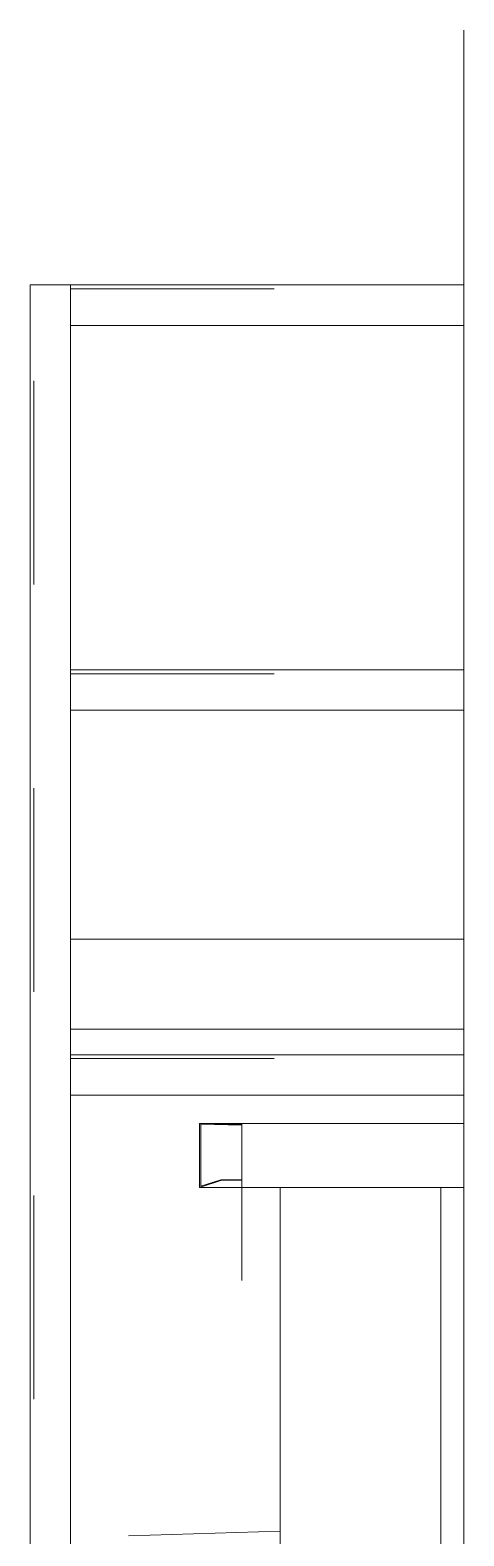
# Model space of a CAD drawing. Header units: millimetres. Extents: x 3914 to 443608, y -156176 to 78197.
# Drawn here: x 437864 to 438541, y 12684 to 15031 of the extents above; entities that cross this region are included whole.
import ezdxf

# ---------------------------------------------------------------- set-up
doc = ezdxf.new("R2010")
doc.units = ezdxf.units.MM
doc.linetypes.add('Штрих', pattern=[635, 317.5, -317.5])
for name, color, linetype, lineweight in [('A-DETL-GENF', 7, 'Continuous', 9), ('A-GENM', 7, 'Continuous', 9), ('A-GENM-HDLN', 7, 'Штрих', 5), ('A-ROOF', 7, 'Continuous', 9), ('A-WALL', 7, 'Continuous', 5)]:
    doc.layers.add(name, color=color, linetype=linetype, lineweight=lineweight)

# ---------------------------------------------------------------- blocks, each defined once
blk = doc.blocks.new('ОМ_Уголок_ГОСТ 8509-93 - ОМ_Уголок_ГОСТ 8509-93-30774131-АР2_Фасад в А-Г копия 1')
at = {"layer": 'A-GENM'}
for p, q in [((10936.1, 15737), (10323, 15737)), ((10323, 15674), (10936.1, 15674))]:
    blk.add_line(p, q, dxfattribs=at)
at = {"layer": 'A-GENM-HDLN'}
blk.add_line((10323, 15731), (10936.1, 15731), dxfattribs=at)
blk = doc.blocks.new('ОМ_Уголок_ГОСТ 8509-93 - ОМ_Уголок_ГОСТ 8509-93-35624736-АР2_Фасад в А-Г копия 1')
at = {"layer": 'A-GENM'}
for p, q in [((10260, 16937), (10323, 16937)), ((10260, 16937), (10260, 13930)), ((10323, 13930), (10323, 16937))]:
    blk.add_line(p, q, dxfattribs=at)
at = {"layer": 'A-GENM-HDLN'}
for p, q in [((10266, 16937), (10260, 16937)), ((10323, 16937), (10266, 16937)), ((10266, 13930), (10266, 16937))]:
    blk.add_line(p, q, dxfattribs=at)
blk = doc.blocks.new('ОМ_Лист_Прокат_ГОСТ 19903-2015 - ОМ_Лист_Прокат_ГОСТ 19903-2015-30774132-АР2_Фасад в А-Г копия 1')
at = {"layer": 'A-GENM'}
for p, q in [((10323, 15917), (10936.1, 15917)), ((10323, 15777), (10936.1, 15777))]:
    blk.add_line(p, q, dxfattribs=at)
blk = doc.blocks.new('Фартук_СКБ_Полоса - Ф1_860 мм_Стена 650 мм-34563020-АР2_Фасад в А-Г копия 1')
at = {"layer": 'A-GENM'}
for p, q in [((10524.2, 15629.9), (10524.2, 15530)), ((10524.2, 15629.9), (10590, 15629.9)), ((10590, 15628.2), (10524.2, 15629.9)), ((10526.3, 15531.9), (10526.3, 15628.8)), ((10526.3, 15628.8), (10590, 15627.2)), ((10524.2, 15530), (10558.6, 15541.4)), ((10557.4, 15542.2), (10526.3, 15531.9)), ((10557.4, 15542.2), (10590, 15542.2)), ((10558.6, 15541.4), (10557.4, 15542.2)), ((10558.6, 15541.4), (10590, 15541.4)), ((10590, 15530), (10524.2, 15530))]:
    blk.add_line(p, q, dxfattribs=at)
blk = doc.blocks.new('Фартук_СКБ_Полоса - Ф1_860 мм_Стена 650 мм-31996410-АР2_Фасад в А-Г копия 1')
at = {"layer": 'A-GENM'}
blk.add_line((10590, 15629.9), (10590, 15530), dxfattribs=at)
blk = doc.blocks.new('DET_L_Линия разрыва - М100-35794277-АР2_Фасад в А-Г копия 1')
at = {"layer": 'A-DETL-GENF'}
blk.add_line((10936.1, 17334.2), (10936.1, 8070), dxfattribs=at)

msp = doc.modelspace()

# ---------------------------------------------------------------- linework, layer by layer
at = {"layer": 'A-DETL-GENF'}
for p, q in [((438194.4, 13082.2), (438194.4, 13227.2)), ((438194.4, 13227.2), (438194.4, 13082.2)), ((438194.4, 13082.2), (438194.4, 13227.2)), ((438194.4, 13227.2), (438194.4, 13082.2))]:
    msp.add_line(p, q, dxfattribs=at)
at = {"layer": 'A-GENM'}
for p, q in [((438194.4, 13327.1), (438194.4, 13227.2)), ((438540.5, 13327.1), (438194.4, 13327.1)), ((438194.4, 13227.2), (438540.5, 13227.2))]:
    msp.add_line(p, q, dxfattribs=at)
at = {"layer": 'A-ROOF'}
msp.add_line((438254.4, 12691.3), (438017.7, 12684.2), dxfattribs=at)
at = {"layer": 'A-WALL'}
for p, q in [((438254.4, 11604), (438254.4, 13227.2)), ((438504.4, 13227.2), (438504.4, 11568.2))]:
    msp.add_line(p, q, dxfattribs=at)

# ---------------------------------------------------------------- block references
at = {"layer": 'A-DETL-GENF'}
msp.add_blockref('DET_L_Линия разрыва - М100-35794277-АР2_Фасад в А-Г копия 1', (427604.4, -2302.8), dxfattribs=at)
at = {"layer": 'A-GENM'}
for name, p in [('ОМ_Уголок_ГОСТ 8509-93 - ОМ_Уголок_ГОСТ 8509-93-35624736-АР2_Фасад в А-Г копия 1', (427604.4, -2302.8)), ('ОМ_Уголок_ГОСТ 8509-93 - ОМ_Уголок_ГОСТ 8509-93-30774131-АР2_Фасад в А-Г копия 1', (427604.4, -1102.8)), ('ОМ_Уголок_ГОСТ 8509-93 - ОМ_Уголок_ГОСТ 8509-93-30774131-АР2_Фасад в А-Г копия 1', (427604.4, -1702.8)), ('ОМ_Лист_Прокат_ГОСТ 19903-2015 - ОМ_Лист_Прокат_ГОСТ 19903-2015-30774132-АР2_Фасад в А-Г копия 1', (427604.4, -2302.8)), ('ОМ_Уголок_ГОСТ 8509-93 - ОМ_Уголок_ГОСТ 8509-93-30774131-АР2_Фасад в А-Г копия 1', (427604.4, -2302.8)), ('Фартук_СКБ_Полоса - Ф1_860 мм_Стена 650 мм-34563020-АР2_Фасад в А-Г копия 1', (427604.4, -2302.8)), ('Фартук_СКБ_Полоса - Ф1_860 мм_Стена 650 мм-31996410-АР2_Фасад в А-Г копия 1', (427604.4, -2302.8))]:
    msp.add_blockref(name, p, dxfattribs=at)

doc.saveas('drawing.dxf')
